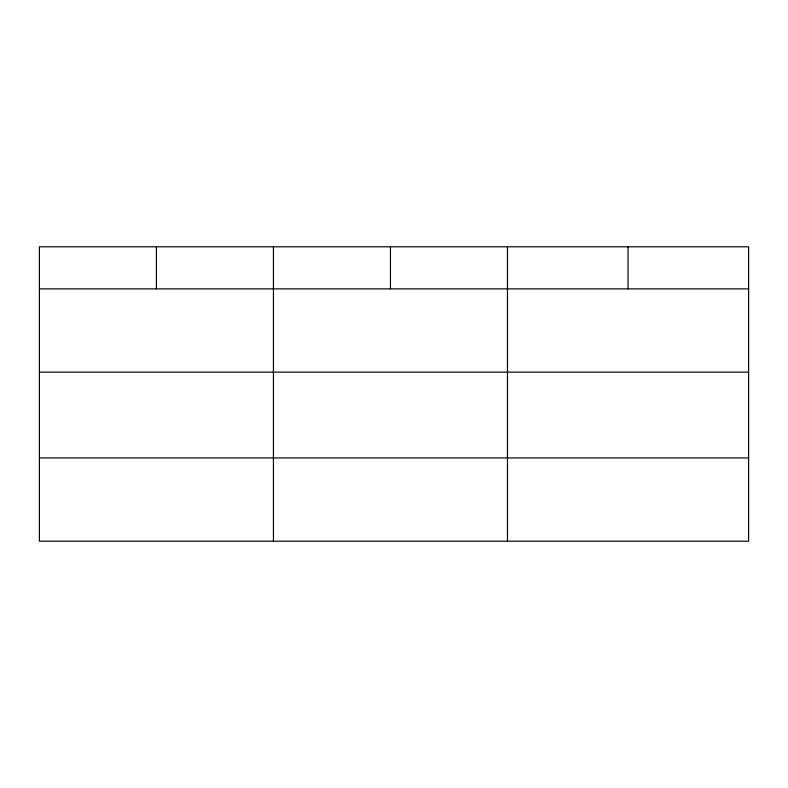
<?xml version="1.0" encoding="UTF-8"?>
<svg xmlns="http://www.w3.org/2000/svg" width="788" height="788" viewBox="0 0 788 788"><rect width="100%" height="100%" fill="white"/><g stroke="black" fill="none" stroke-linecap="round" stroke-linejoin="round"><path stroke-width="1.18" d="M748.6 372.143L748.6 246.792L39.4 246.792L39.4 541.208L748.6 541.208L748.6 372.143L39.4 372.143M39.4 288.871L748.6 288.871M39.4 457.936L748.6 457.936M628.036 246.792L628.036 288.871M507.472 246.792L507.472 541.208M390.454 246.792L390.454 288.871M273.436 246.792L273.436 541.208M156.418 246.792L156.418 288.871"/></g></svg>
